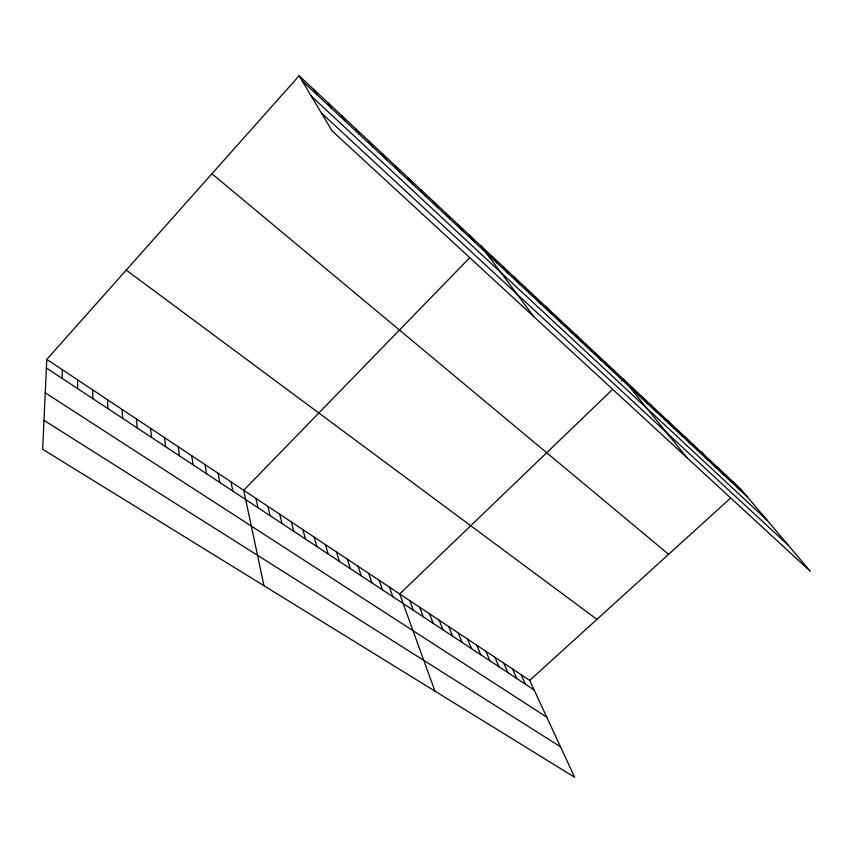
<?xml version="1.0" encoding="UTF-8"?>
<svg xmlns="http://www.w3.org/2000/svg" width="853" height="853" viewBox="0 0 853 853"><rect width="100%" height="100%" fill="white"/><g stroke="black" fill="none" stroke-linecap="round" stroke-linejoin="round"><path stroke-width="1.28" d="M62.152 378.412L62.344 369.722M46.798 359.39L42.65 449.275L574.645 777.254L529.713 680.395L46.798 359.39L299.115 75.746L740.639 488.94L810.35 571.339L332.116 130.914L299.115 75.746M469.214 258.256L243.723 490.294L263.972 585.723M612.187 389.821L399.684 593.965L434.934 691.122M621.453 380.918L623.308 379.137L686.836 457.592M529.713 680.395L730.2 498.419M43.983 420.348L560.517 746.801M45.252 392.796L546.773 717.17M46.393 368.016L534.159 689.981M126.233 270.081L596.94 619.374M211.928 173.745L668.613 554.322M321.432 113.033L788.353 545.334M311.302 96.122L767.018 520.127M302.261 80.992L747.505 497.054M732.951 481.732L739.775 489.835M725.157 474.449L731.949 482.51M717.266 467.06L724.016 475.1M709.269 459.575L715.976 467.593M701.166 452.005L707.841 459.991M692.967 444.328L699.599 452.282M684.66 436.544L691.239 444.477M676.237 428.675L682.773 436.565M667.707 420.689L674.19 428.547M659.07 412.596L665.5 420.422M650.306 404.407L656.682 412.191M641.435 396.091L647.747 403.842M632.436 387.667L638.694 395.376M614.064 370.479L620.206 378.092M604.681 361.704L610.759 369.274M595.181 352.811L601.184 360.329M585.531 343.78L591.47 351.255M575.754 334.632L581.618 342.042M565.838 325.356L571.627 332.702M555.783 315.941L561.487 323.234M545.568 306.387L551.209 313.616M535.215 296.695L540.759 303.86M524.712 286.864L530.171 293.965M514.05 276.884L519.413 283.91M503.227 266.754L508.495 273.717M492.234 256.476L497.416 263.364M481.081 246.037L533.711 316.57M469.417 235.119L474.385 241.836M457.56 224.019L462.422 230.662M445.522 212.749L450.267 219.296M433.281 201.297L437.909 207.748M420.849 189.665L425.348 196.019M408.203 177.84L412.575 184.077M395.355 165.813L399.599 171.954M382.293 153.583L386.398 159.618M369.018 141.161L372.964 147.068M355.509 128.515L359.316 134.305M341.776 115.667L345.422 121.329M327.797 102.584L331.284 108.118M313.584 89.277L316.9 94.672M521.151 674.702L525.533 684.287M512.482 668.944L516.811 678.53M503.707 663.112L507.972 672.697M494.825 657.205L499.026 666.79M485.837 651.234L489.974 660.819M476.731 645.177L480.804 654.763M467.519 639.057L471.528 648.643M458.189 632.851L462.123 642.437M448.742 626.571L452.602 636.146M439.178 620.216L442.963 629.791M429.496 613.776L433.207 623.34M419.687 607.261L423.312 616.815M409.749 600.651L413.289 610.204M389.49 587.184L392.86 596.716M379.159 580.317L382.443 589.839M368.688 573.365L371.887 582.866M358.089 566.317L361.182 575.807M347.342 559.163L350.338 568.642M336.445 551.923L339.345 561.391M325.409 544.587L328.202 554.034M314.213 537.155L316.9 546.57M302.868 529.606L305.449 539.011M291.374 521.961L293.827 531.344M279.709 514.21L282.055 523.571M267.885 506.351L270.102 515.681M255.889 498.376L257.99 507.684M231.014 481.838L232.848 491.083M218.101 473.266L219.797 482.478M205.008 464.554L206.554 473.735M191.712 455.715L193.109 464.853M178.213 446.748L179.45 455.843M164.512 437.632L165.589 446.695M150.586 428.387L151.503 437.397M136.459 418.983L137.205 427.95M122.096 409.44L122.672 418.365M107.51 399.748L107.904 408.619M92.7 389.896L92.902 398.714M77.644 379.894L77.655 388.648"/></g></svg>
